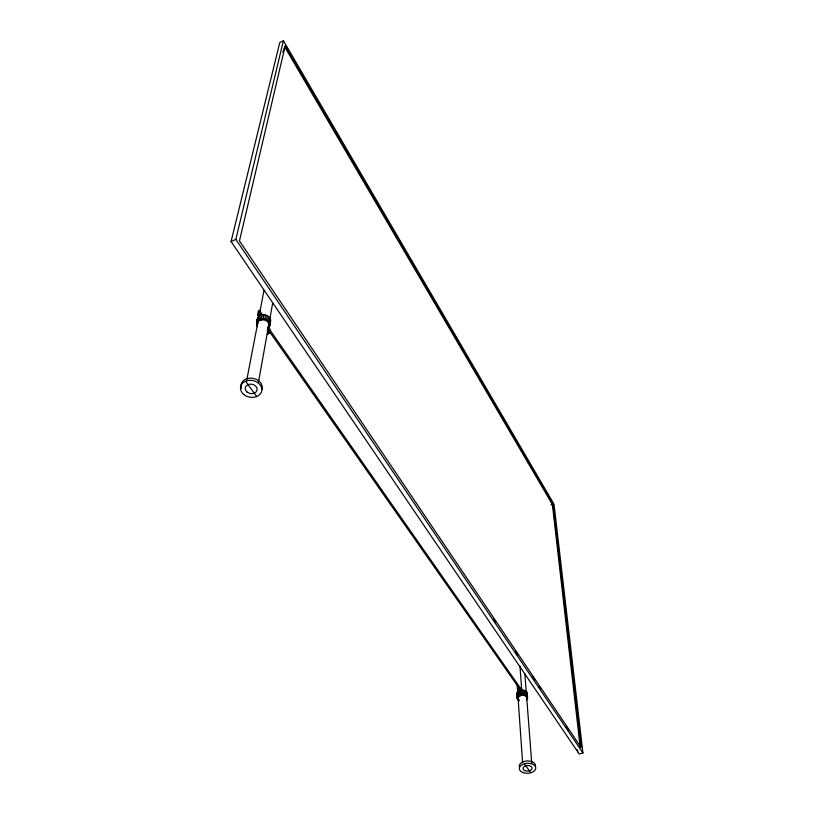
<?xml version="1.0" encoding="UTF-8"?>
<svg xmlns="http://www.w3.org/2000/svg" width="814" height="814" viewBox="0 0 814 814"><rect width="100%" height="100%" fill="white"/><g stroke="black" fill="none" stroke-linecap="round" stroke-linejoin="round"><path stroke-width="1.22" d="M268.773 328.927L269.617 330.189L269.108 328.836M261.752 314.967L260.887 313.685M261.233 313.594L260.877 314.214M261.406 315.069L261.762 314.438M257.458 326.821C255.657 323.524 256.634 318.722 259.137 316.036L258.343 320.156L256.675 322.568M256.481 323.992L257.468 318.447M257.611 324.053C258.007 316.412 271.937 320.106 268.06 326.902M267.999 328.51C273.107 324.277 266.473 317.216 261.192 318.915M261.955 314.743C261.721 312.474 260.358 313.512 261.508 315.11C264.754 313.166 273.504 317.918 269.78 323.28M267.246 334.127L268.844 333.659L269.576 329.517L268.478 327.35M258.506 381.98L268.61 325.712M269.739 319.464L272.659 303.205M269.627 323.239L270.37 319.119M269.037 327.421L269.597 324.318M269.688 326.119L270.624 320.563M267.847 320.655L268.6 316.534M268.935 321.866L269.678 317.745M266.443 319.699L267.196 315.578M264.804 319.057L265.567 314.937M263.064 318.773L263.828 314.652M262.108 314.753L261.325 318.874L261.793 319.78M257.305 321.255L258.109 317.134M261.64 319.79L258.944 314.489L259.737 310.378L258.404 310.775L257.6 314.886L260.185 320.258M246.734 380.199L257.784 322.782M259.941 311.548L264.031 290.333M282.957 52.564L283.832 48.86M582.926 752.94L235.836 239.357L283.404 40.7L279.772 42.532L231.074 241.534L579.232 754.029L582.926 752.94L554.029 504.232L283.404 40.7M519.322 700.885C515.669 699.043 515.516 691.513 519.973 690.476M517.765 693.325L518.04 692.612M517.246 698.738L518.192 696.204L520.411 695.024M526.912 694.596C528.428 691.32 523.728 689.59 521.164 690.221M526.444 698.982C528.266 693.131 514.814 694.891 519.027 699.928M526.607 699.959C529.741 696.865 524.43 693.793 521.499 694.79M258.343 320.156L259.849 319.302M231.074 241.534L235.836 239.357M521.347 691.493L521.489 690.394L521.723 691.391M551.017 504.965L553.011 504.253L285.175 46.011L239.469 240.913L581.043 747.415L553.011 504.253M520.675 690.404C521.815 693.935 519.027 689.153 521.723 690.069L519.963 666.106M257.6 314.886L258.944 314.489M268.946 329.08C270.217 326.852 269.556 333.526 269.373 328.988M269.617 330.189L269.281 330.291M520.655 695.553L519.19 692.348L518.864 687.779L519.953 687.535L521.408 690.75C521.316 688.451 522.364 694.311 521.204 690.455M519.19 692.348L520.278 692.104L521.743 695.319M262.413 315.669L259.737 310.378M524.633 691.178L525.447 691.656M245.96 381.735L256.349 396.001M524.501 764.102L530.616 772.496M268.091 327.381L521.723 690.069M269.058 331.033L519.963 689.356M493.579 619.23L495.706 622.384M515.598 651.861L517.735 655.016M532.661 677.126L534.788 680.28M539.051 686.599L540.476 688.705M566.056 726.597L568.182 729.751M284.412 46.388L552.391 504.477L580.27 747.649M268.478 329.192C267.002 327.655 268.976 332.702 268.752 329.985M267.185 330.403L268.844 333.659M516.931 694.169L517.317 695.003M518.864 687.779L519.678 689.56M520.553 695.604L520.136 692.765M269.098 329.355L269.353 330.036M521.54 691.432L521.316 690.211L521.866 695.319L521.499 691.89M257.285 319.871L257.55 321.316M521.387 690.435L521.438 691.452M577.472 749.602L577.716 751.81M527.207 692.856L527.594 698.3M526.831 692.022L527.187 696.591M527.085 696.886L527.269 699.165M524.918 674.338L526.485 695.848M526.668 697.11L531.725 762.891M525.152 690.699L525.498 695.268M523.962 690.313L524.308 694.881M522.639 690.14L522.975 694.708M519.953 687.535L520.278 692.104M518.813 690.974L519.139 695.543M517.877 691.635L518.192 696.204M517.114 684.269L517.735 693.131M518.08 698.188L522.608 762.718M517.226 692.429L517.541 696.998M516.9 693.294L517.216 697.863M241.351 388.39A10.745 8.455 10.6 0 1 251.323 378.144A10.745 8.455 10.6 0 1 261.945 389.428M519.301 766.93A8.191 5.016 -2.5 0 1 527.238 760.937A8.191 5.016 -2.5 0 1 535.52 766.3M260.948 315.283L260.154 313.512L260.948 315.283M243.752 394.475A10.775 8.455 10.5 0 0 261.559 391.626A10.775 8.455 10.5 0 0 248.199 380.474A10.775 8.455 10.5 0 0 243.752 394.475M247.039 392.033A6.024 4.731 10.5 0 0 256.99 390.425A6.024 4.731 10.5 0 0 249.501 384.198A6.024 4.731 10.5 0 0 247.039 392.033M522.669 772.455A8.201 5.006 -2.5 0 0 535.714 768.65A8.201 5.006 -2.5 0 0 524.318 763.776A8.201 5.006 -2.5 0 0 522.669 772.455M524.837 770.634A4.589 2.798 -2.5 0 0 532.122 768.497A4.589 2.798 -2.5 0 0 525.742 765.791A4.589 2.798 -2.5 0 0 524.837 770.634"/></g></svg>
